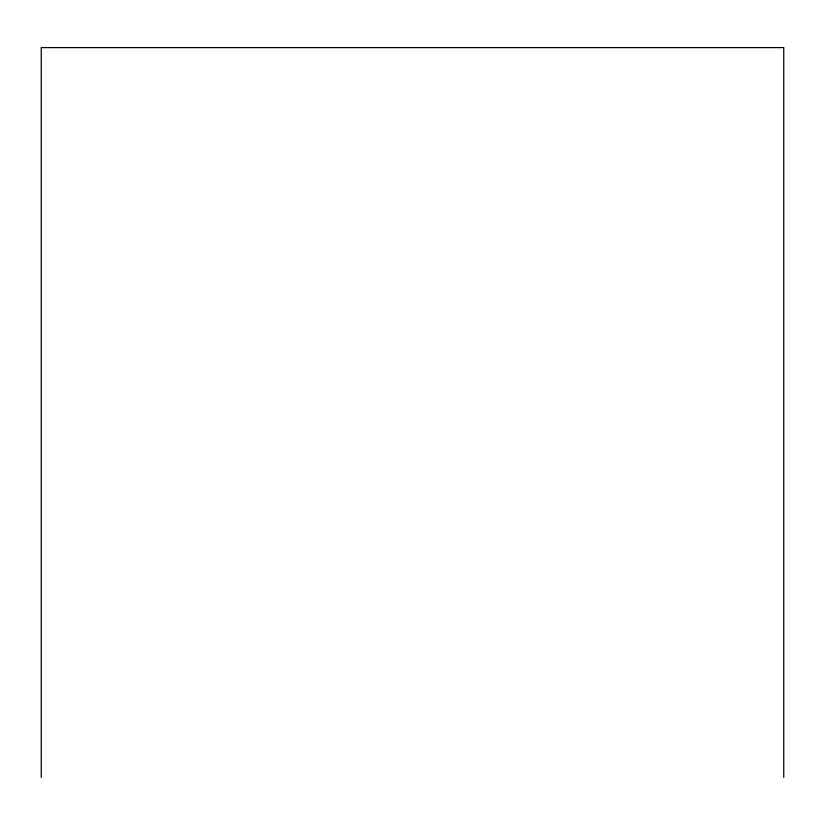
<?xml version="1.0" encoding="UTF-8"?>
<svg xmlns="http://www.w3.org/2000/svg" width="825" height="825" viewBox="0 0 825 825"><rect width="100%" height="100%" fill="white"/><g stroke="black" fill="none" stroke-linecap="round" stroke-linejoin="round"><path stroke-width="1.24" d="M783.75 777.408L783.75 47.592L41.25 47.592L41.25 777.408"/></g></svg>
